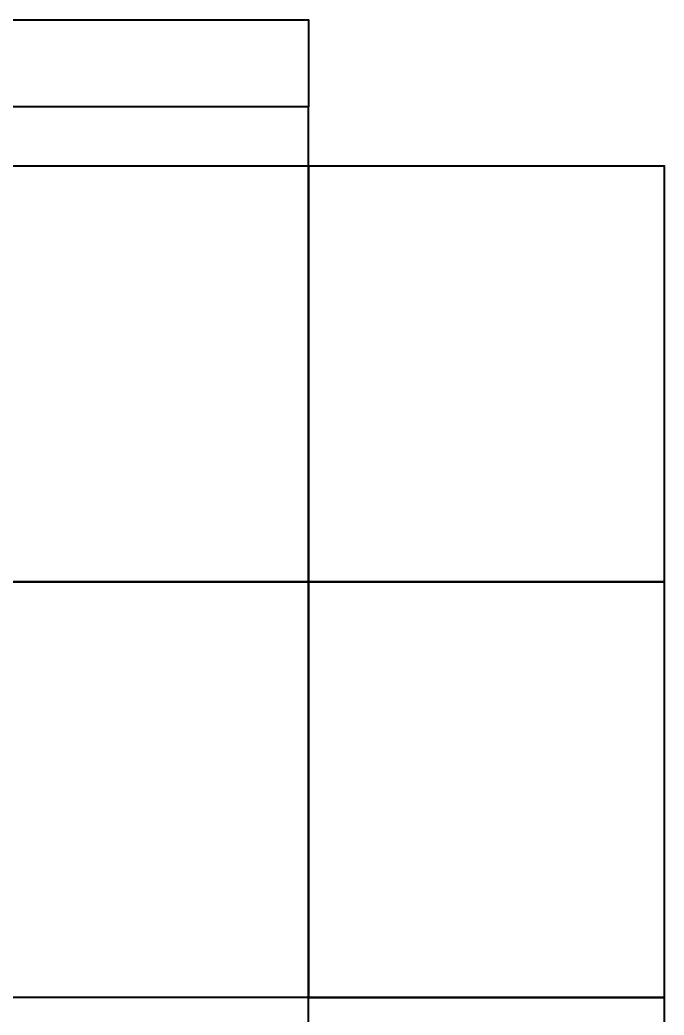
# Model space of a CAD drawing. Header units: millimetres. Extents: x -21220 to 1756793, y -806857 to 86733.
# Drawn here: x 239065 to 240325, y 83149 to 85095 of the extents above; entities that cross this region are included whole.
import ezdxf

# ---------------------------------------------------------------- set-up
doc = ezdxf.new("R2010")
doc.units = ezdxf.units.MM
doc.header["$LTSCALE"] = 10
doc.layers.add('G-Elementy konstrukcyjne', color=1, linetype='Continuous', lineweight=40)

msp = doc.modelspace()

# ---------------------------------------------------------------- linework, layer by layer
at = {"layer": 'G-Elementy konstrukcyjne', "ltscale": 200}
for points in [[(236872.12, 85095.49), (239629.48, 85095.49), (239629.48, 84925.29), (236872.12, 84925.29)], [(236872.12, 84809.92), (239629.48, 84809.92), (239629.48, 84925.29), (236872.12, 84925.29)], [(237568.05, 84809.92), (239629.48, 84809.92), (239629.48, 83996.46), (237568.05, 83996.46)], [(239629.48, 84809.92), (240325.4, 84809.92), (240325.4, 83996.46), (239629.48, 83996.46)], [(237568.05, 83996.46), (239629.48, 83996.46), (239629.48, 83182.99), (237568.05, 83182.99)], [(239629.48, 83996.46), (240325.4, 83996.46), (240325.4, 83182.99), (239629.48, 83182.99)], [(239629.48, 83182.99), (240325.4, 83182.99), (240325.4, 81573.82), (239629.48, 81573.82)]]:
    msp.add_lwpolyline(points, close=True, dxfattribs=at)

doc.saveas('drawing.dxf')
